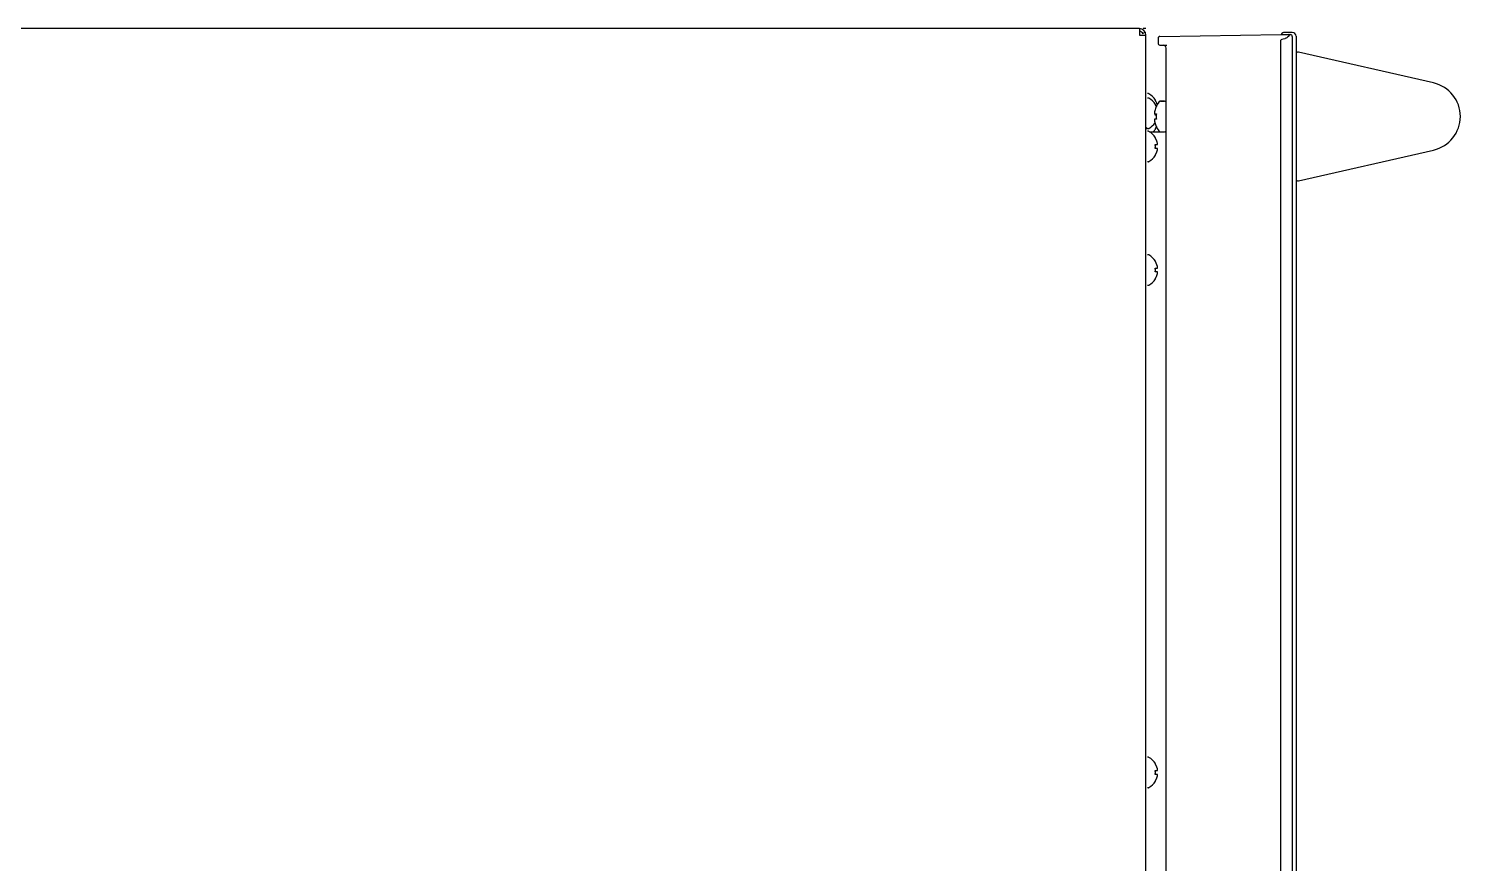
# Model space of a CAD drawing. Header units: millimetres. Extents: x -334 to 5010, y 1650 to 4941.
# Drawn here: x 4635 to 5009.7, y 3197.4 to 3415.9 of the extents above; entities that cross this region are included whole.
import ezdxf

# ---------------------------------------------------------------- set-up
doc = ezdxf.new("R2010")
doc.units = ezdxf.units.MM
doc.header["$LTSCALE"] = 438.9
doc.layers.get('0').update_dxf_attribs({"linetype": 'CONTINUOUS'})
for name, color, linetype in [('ASSI', 7, 'CONTINUOUS'), ('CURVE', 7, 'CONTINUOUS'), ('GEOM', 7, 'CONTINUOUS')]:
    doc.layers.add(name, color=color, linetype=linetype)

msp = doc.modelspace()

# ---------------------------------------------------------------- linework, layer by layer
at = {"linetype": 'Continuous'}
for p, q in [((4931.09, 3413.88), (4962.7, 3414.44)), ((4965.7, 3414.94), (4963.7, 3414.94)), ((4966.7, 3413.94), (4966.7, 3033.94)), ((4930.6, 3413.38), (4930.6, 3412.11)), ((4931.09, 3411.61), (4932.87, 3411.58)), ((4932.7, 3068.41), (4932.7, 3410.85)), ((5002.71, 3401.71), (4967.31, 3409.8)), ((4929.85, 3397.24), (4929.88, 3397.24)), ((4929.85, 3396.07), (4929.88, 3396.07)), ((4929.96, 3395.19), (4929.98, 3395.19)), ((4930.12, 3395.55), (4930.12, 3395.56)), ((4932.3, 3396.99), (4931.19, 3396.99)), ((4929.63, 3393.64), (4930.15, 3393.64)), ((4930.15, 3392.24), (4929.63, 3392.24)), ((4930.11, 3393.27), (4929.85, 3393.27)), ((4927.4, 3388.94), (4927.5, 3388.94)), ((4928.34, 3388.94), (4931.01, 3388.94)), ((4929.88, 3389.64), (4929.85, 3389.64)), ((4929.85, 3387.39), (4929.88, 3387.39)), ((4929.98, 3390.69), (4929.96, 3390.69)), ((4932.49, 3388.94), (4932.7, 3388.94)), ((4929.85, 3385.59), (4930.4, 3385.59)), ((4930.4, 3384.59), (4929.85, 3384.59)), ((4967.31, 3376.08), (5002.71, 3384.16)), ((4929.88, 3382.79), (4929.85, 3382.79)), ((4929.85, 3355.04), (4929.88, 3355.04)), ((4929.85, 3353.24), (4930.4, 3353.24)), ((4930.4, 3352.24), (4929.85, 3352.24)), ((4929.88, 3350.44), (4929.85, 3350.44)), ((4929.85, 3223.54), (4929.88, 3223.54)), ((4929.85, 3221.74), (4930.4, 3221.74)), ((4930.4, 3220.74), (4929.85, 3220.74)), ((4929.88, 3218.94), (4929.85, 3218.94))]:
    msp.add_line(p, q, dxfattribs=at)
for centre, radius, start, end in [((4931.1, 3413.38), 0.5, 91, 180), ((4963.7, 3413.94), 1, 90, 150.1482), ((4965.7, 3413.94), 1, 0, 90), ((4931.1, 3412.11), 0.5, 180, 269), ((4931.95, 3410.85), 0.75, 0, 89.0001), ((5000.7, 3392.94), 9, 282.8697, 77.1303), ((4935.68, 3393.11), 6.07, 161.7115, 173.2138), ((4925.8, 3394.75), 4.75, 28.9687, 31.5341), ((4925.8, 3393.58), 4.75, 28.9687, 31.5341), ((4935.61, 3393.13), 6, 159.9297, 161.6716), ((4925.8, 3394.75), 4.75, 28.0074, 28.9684), ((4935.6, 3393.14), 5.99, 141.9201, 159.9998), ((4925.8, 3393.58), 4.75, 28.0074, 28.9684), ((4925.8, 3394.75), 4.75, 26.6813, 28.0074), ((4925.8, 3393.58), 4.75, 26.6813, 28.0074), ((4925.81, 3394.75), 4.74, 25.5402, 26.6812), ((4925.81, 3393.58), 4.74, 25.5402, 26.6812), ((4925.81, 3394.76), 4.74, 24.5722, 25.5402), ((4925.81, 3393.59), 4.74, 24.5722, 25.5402), ((4925.81, 3394.76), 4.73, 23.3175, 24.5722), ((4925.82, 3394.76), 4.73, 22.5474, 23.3174), ((4925.82, 3394.76), 4.72, 21.0025, 22.5476), ((4925.83, 3394.77), 4.72, 20.5181, 21.0023), ((4925.84, 3394.77), 4.7, 18.4656, 20.5187), ((4925.86, 3394.78), 4.68, 17.3773, 18.465), ((4925.88, 3394.78), 4.67, 16.3949, 17.3772), ((4925.89, 3394.78), 4.66, 15.8878, 16.3947), ((4931.19, 3396.59), 0.4, 90, 141.9201), ((4932.3, 3396.59), 0.4, 0, 90), ((4935.88, 3393.08), 6.27, 173.2072, 174.9596), ((4935.88, 3392.79), 6.27, 185.0405, 186.7927), ((4935.68, 3392.76), 6.07, 186.786, 198.2887), ((4926.09, 3393.77), 3.79, 352.4012, 354.9222), ((4926.1, 3393.77), 3.78, 354.9228, 357.4573), ((4926.11, 3393.77), 3.77, 357.458, 358.0251), ((4936.05, 3392.94), 5.95, 174.9452, 185.0548), ((4936.01, 3392.94), 5.9, 173.2211, 174.9358), ((4936.01, 3392.93), 5.9, 185.0642, 186.7789), ((4925.8, 3392.12), 4.75, 328.4659, 331.0313), ((4925.8, 3384.9), 4.75, 28.9687, 31.5341), ((4935.61, 3392.74), 6, 198.3284, 200.0703), ((4925.8, 3392.12), 4.75, 331.0316, 331.9926), ((4925.8, 3392.12), 4.75, 331.9926, 333.3187), ((4925.81, 3392.12), 4.74, 333.3188, 334.4598), ((4925.81, 3392.12), 4.74, 334.4598, 335.4278), ((4925.81, 3392.11), 4.73, 335.4278, 336.7036), ((4931.19, 3389.29), 0.4, 218.0799, 270), ((4932.3, 3389.29), 0.4, 270, 360), ((4926.09, 3385.08), 3.79, 5.0778, 7.5988), ((4926.09, 3385.09), 3.79, 352.4012, 354.9222), ((4926.1, 3385.09), 3.78, 2.5427, 5.0772), ((4926.1, 3385.09), 3.78, 354.9228, 357.4573), ((4926.11, 3385.09), 3.77, 357.4579, 2.5421), ((4925.8, 3384.9), 4.75, 28.0074, 28.9684), ((4925.8, 3384.9), 4.75, 26.6813, 28.0074), ((4925.81, 3384.9), 4.74, 25.5402, 26.6812), ((4925.81, 3384.91), 4.74, 24.5722, 25.5402), ((4925.81, 3384.91), 4.73, 23.3175, 24.5722), ((4925.82, 3384.91), 4.73, 22.5474, 23.3174), ((4925.82, 3384.91), 4.72, 21.0025, 22.5476), ((4925.82, 3385.26), 4.72, 337.4524, 338.9975), ((4925.83, 3384.92), 4.72, 20.5181, 21.0023), ((4925.83, 3385.26), 4.72, 338.9977, 339.4819), ((4925.84, 3384.92), 4.7, 18.4656, 20.5187), ((4925.84, 3385.25), 4.7, 339.4813, 341.5344), ((4925.86, 3384.93), 4.68, 17.3773, 18.465), ((4925.86, 3385.25), 4.68, 341.535, 342.6227), ((4925.88, 3384.93), 4.67, 16.3949, 17.3772), ((4925.88, 3385.24), 4.67, 342.6228, 343.6051), ((4925.91, 3384.94), 4.64, 14.3176, 16.3964), ((4925.91, 3385.23), 4.64, 343.6036, 345.6824), ((4928.41, 3385.83), 2.01, 5.1401, 7.2744), ((4928.41, 3385.84), 2.01, 352.7259, 354.7415), ((4928.41, 3384.33), 2.01, 5.2585, 7.2741), ((4928.41, 3384.34), 2.01, 352.7256, 354.8598), ((4928.43, 3385.83), 1.98, 4.2856, 5.1372), ((4928.45, 3385.84), 1.97, 3.0233, 4.286), ((4928.46, 3385.84), 1.96, 1.9964, 3.0228), ((4928.46, 3385.84), 1.95, 0.9261, 1.9964), ((4928.46, 3385.84), 1.95, 358.8459, 0.9258), ((4928.46, 3385.84), 1.96, 357.6234, 358.8455), ((4928.45, 3385.84), 1.96, 356.7841, 357.6235), ((4928.44, 3385.84), 1.97, 355.3984, 356.7833), ((4928.43, 3385.84), 1.98, 354.7442, 355.3991), ((4928.43, 3384.33), 1.98, 4.6009, 5.2558), ((4928.44, 3384.33), 1.97, 3.2167, 4.6016), ((4928.45, 3384.34), 1.96, 2.3765, 3.2159), ((4928.46, 3384.34), 1.95, 1.1545, 2.3767), ((4928.46, 3384.34), 1.95, 359.0741, 1.1541), ((4928.46, 3384.34), 1.95, 358.0037, 359.0738), ((4928.46, 3384.34), 1.96, 356.9771, 358.0037), ((4928.45, 3384.34), 1.97, 355.714, 356.9766), ((4928.43, 3384.34), 1.98, 354.8627, 355.7144), ((4925.8, 3385.27), 4.75, 328.4659, 331.0313), ((4925.8, 3385.27), 4.75, 331.0316, 331.9926), ((4925.8, 3385.27), 4.75, 331.9926, 333.3187), ((4925.81, 3385.27), 4.74, 333.3188, 334.4598), ((4925.81, 3385.27), 4.74, 334.4598, 335.4278), ((4925.81, 3385.26), 4.73, 335.4278, 336.6825), ((4925.82, 3385.26), 4.73, 336.6826, 337.4526), ((4925.8, 3352.55), 4.75, 28.9687, 31.5341), ((4925.8, 3352.55), 4.75, 28.0074, 28.9684), ((4925.8, 3352.55), 4.75, 26.6813, 28.0074), ((4925.81, 3352.55), 4.74, 25.5402, 26.6812), ((4925.81, 3352.56), 4.74, 24.5722, 25.5402), ((4925.81, 3352.56), 4.73, 23.3175, 24.5722), ((4925.82, 3352.56), 4.73, 22.5474, 23.3174), ((4925.82, 3352.56), 4.72, 21.0025, 22.5476), ((4925.83, 3352.57), 4.72, 20.5181, 21.0023), ((4925.84, 3352.57), 4.7, 18.4656, 20.5187), ((4925.86, 3352.58), 4.68, 17.3773, 18.465), ((4925.88, 3352.58), 4.67, 16.3949, 17.3772), ((4925.91, 3352.59), 4.64, 14.3176, 16.3964), ((4928.41, 3353.48), 2.01, 5.1401, 7.2744), ((4928.43, 3353.48), 1.98, 4.2856, 5.1372), ((4928.45, 3353.49), 1.97, 3.0233, 4.286), ((4928.46, 3353.49), 1.96, 1.9964, 3.0228), ((4926.09, 3352.73), 3.79, 5.0778, 7.5988), ((4926.09, 3352.74), 3.79, 352.4012, 354.9222), ((4925.8, 3352.92), 4.75, 328.4659, 331.0313), ((4926.1, 3352.74), 3.78, 2.5427, 5.0772), ((4926.1, 3352.74), 3.78, 354.9228, 357.4573), ((4926.11, 3352.74), 3.77, 357.4579, 2.5421), ((4925.8, 3352.92), 4.75, 331.0316, 331.9926), ((4925.8, 3352.92), 4.75, 331.9926, 333.3187), ((4925.81, 3352.92), 4.74, 333.3188, 334.4598), ((4925.81, 3352.92), 4.74, 334.4598, 335.4278), ((4925.81, 3352.91), 4.73, 335.4278, 336.6825), ((4925.82, 3352.91), 4.73, 336.6826, 337.4526), ((4925.82, 3352.91), 4.72, 337.4524, 338.9975), ((4925.83, 3352.91), 4.72, 338.9977, 339.4819), ((4925.84, 3352.9), 4.7, 339.4813, 341.5344), ((4925.86, 3352.9), 4.68, 341.535, 342.6227), ((4925.88, 3352.89), 4.67, 342.6228, 343.6051), ((4925.91, 3352.88), 4.64, 343.6036, 345.6824), ((4928.41, 3353.49), 2.01, 352.7259, 354.7415), ((4928.41, 3351.98), 2.01, 5.2585, 7.2741), ((4928.41, 3351.99), 2.01, 352.7256, 354.8598), ((4928.46, 3353.49), 1.95, 0.9261, 1.9964), ((4928.46, 3353.49), 1.95, 358.8459, 0.9258), ((4928.46, 3353.49), 1.96, 357.6234, 358.8455), ((4928.45, 3353.49), 1.96, 356.7841, 357.6235), ((4928.44, 3353.49), 1.97, 355.3984, 356.7833), ((4928.43, 3353.49), 1.98, 354.7442, 355.3991), ((4928.43, 3351.98), 1.98, 4.6009, 5.2558), ((4928.44, 3351.98), 1.97, 3.2167, 4.6016), ((4928.45, 3351.99), 1.96, 2.3765, 3.2159), ((4928.46, 3351.99), 1.95, 1.1545, 2.3767), ((4928.46, 3351.99), 1.95, 359.0741, 1.1541), ((4928.46, 3351.99), 1.95, 358.0037, 359.0738), ((4928.46, 3351.99), 1.96, 356.9771, 358.0037), ((4928.45, 3351.99), 1.97, 355.714, 356.9766), ((4928.43, 3351.99), 1.98, 354.8627, 355.7144), ((4925.8, 3221.05), 4.75, 28.9687, 31.5341), ((4925.8, 3221.05), 4.75, 28.0074, 28.9684), ((4925.8, 3221.05), 4.75, 26.6813, 28.0074), ((4925.81, 3221.05), 4.74, 25.5402, 26.6812), ((4925.81, 3221.06), 4.74, 24.5722, 25.5402), ((4925.81, 3221.06), 4.73, 23.3175, 24.5722), ((4925.82, 3221.06), 4.73, 22.5474, 23.3174), ((4925.82, 3221.06), 4.72, 21.0025, 22.5476), ((4925.83, 3221.07), 4.72, 20.5181, 21.0023), ((4925.84, 3221.07), 4.7, 18.4656, 20.5187), ((4925.86, 3221.08), 4.68, 17.3773, 18.465), ((4925.88, 3221.08), 4.67, 16.3949, 17.3772), ((4926.09, 3221.23), 3.79, 5.0778, 7.5988), ((4926.09, 3221.24), 3.79, 352.4012, 354.9222), ((4925.8, 3221.42), 4.75, 328.4659, 331.0313), ((4926.1, 3221.24), 3.78, 2.5427, 5.0772), ((4926.1, 3221.24), 3.78, 354.9228, 357.4573), ((4926.11, 3221.24), 3.77, 0.0004, 2.5421), ((4926.11, 3221.24), 3.77, 357.4579, 359.9996), ((4925.8, 3221.42), 4.75, 331.0316, 331.9926), ((4925.8, 3221.42), 4.75, 331.9926, 333.3187), ((4925.81, 3221.42), 4.74, 333.3188, 334.4598), ((4925.81, 3221.42), 4.74, 334.4598, 335.4278), ((4925.81, 3221.41), 4.73, 335.4278, 336.6825), ((4925.82, 3221.41), 4.73, 336.6826, 337.4526), ((4925.82, 3221.41), 4.72, 337.4524, 338.9975), ((4925.83, 3221.41), 4.72, 338.9977, 339.4819), ((4925.84, 3221.4), 4.7, 339.4813, 341.5344), ((4925.86, 3221.4), 4.68, 341.535, 342.6227), ((4925.88, 3221.39), 4.67, 342.6228, 343.6051), ((4925.91, 3221.09), 4.64, 14.3176, 16.3964), ((4925.91, 3221.38), 4.64, 343.6036, 345.6824), ((4928.41, 3221.98), 2.01, 5.1401, 7.2744), ((4928.41, 3221.99), 2.01, 352.7259, 354.7415), ((4928.41, 3220.48), 2.01, 5.2585, 7.2741), ((4928.41, 3220.49), 2.01, 352.7256, 354.8598), ((4928.43, 3221.98), 1.98, 4.2856, 5.1372), ((4928.45, 3221.99), 1.97, 3.0233, 4.286), ((4928.46, 3221.99), 1.96, 1.9964, 3.0228), ((4928.46, 3221.99), 1.95, 0.9261, 1.9964), ((4928.46, 3221.99), 1.95, 358.8459, 0.9258), ((4928.46, 3221.99), 1.96, 357.6234, 358.8455), ((4928.45, 3221.99), 1.96, 356.7841, 357.6235), ((4928.44, 3221.99), 1.97, 355.3984, 356.7833), ((4928.43, 3221.99), 1.98, 354.7442, 355.3991), ((4928.43, 3220.48), 1.98, 4.6009, 5.2558), ((4928.44, 3220.48), 1.97, 3.2167, 4.6016), ((4928.45, 3220.49), 1.96, 2.3765, 3.2159), ((4928.46, 3220.49), 1.95, 1.1545, 2.3767), ((4928.46, 3220.49), 1.95, 359.0741, 1.1541), ((4928.46, 3220.49), 1.95, 358.0037, 359.0738), ((4928.46, 3220.49), 1.96, 356.9771, 358.0037), ((4928.45, 3220.49), 1.97, 355.714, 356.9766), ((4928.43, 3220.49), 1.98, 354.8627, 355.7144)]:
    msp.add_arc(centre, radius, start, end, dxfattribs=at)
for centre, start_param, end_param in [((4967.2, 3409.31), -0.224479, 1.570796), ((4967.2, 3376.56), 1.570796, 3.366071)]:
    msp.add_ellipse(centre, major_axis=(0, 0.5), ratio=0.999359, start_param=start_param, end_param=end_param, dxfattribs=at)
at = {"layer": 'ASSI', "linetype": 'Continuous'}
for p, q in [((4928, 3398.94), (4927.8, 3398.94)), ((4928, 3397.77), (4927.8, 3397.77)), ((4931.19, 3396.99), (4932.3, 3396.99)), ((4928, 3389.77), (4927.8, 3389.77)), ((4928, 3389.09), (4927.8, 3389.09)), ((4931.19, 3388.89), (4932.3, 3388.89)), ((4928, 3381.09), (4927.8, 3381.09)), ((4928, 3356.74), (4927.8, 3356.74)), ((4928, 3348.74), (4927.8, 3348.74)), ((4928, 3225.24), (4927.8, 3225.24)), ((4928, 3217.24), (4927.8, 3217.24))]:
    msp.add_line(p, q, dxfattribs=at)
for centre, radius, start, end in [((4928, 3398.54), 0.4, 59.6988, 90), ((4925.78, 3394.74), 4.8, 31.4579, 59.6988), ((5000.7, 3392.94), 9, 282.8601, 77.1399), ((4928, 3397.37), 0.4, 59.6988, 90), ((4925.78, 3393.57), 4.8, 31.4579, 59.6988), ((4935.6, 3393.14), 5.99, 141.9201, 159.9998), ((4925.78, 3393.96), 4.8, 300.3012, 326.5783), ((4927.8, 3390.17), 0.4, 202.5, 270), ((4928, 3390.17), 0.4, 270, 300.3012), ((4928, 3388.69), 0.4, 59.6988, 90), ((4925.78, 3384.89), 4.8, 31.4579, 59.6988), ((4925.78, 3392.13), 4.8, 317.9694, 328.5421), ((4935.6, 3392.74), 5.99, 200.0002, 218.0799), ((4928, 3381.49), 0.4, 270, 300.3012), ((4925.78, 3385.28), 4.8, 300.3012, 328.5421), ((4928, 3356.34), 0.4, 59.6988, 90), ((4925.78, 3352.54), 4.8, 31.4579, 59.6988), ((4925.78, 3352.93), 4.8, 300.3012, 328.5421), ((4928, 3349.14), 0.4, 270, 300.3012), ((4928, 3224.84), 0.4, 59.6988, 90), ((4925.78, 3221.04), 4.8, 31.4579, 59.6988), ((4925.78, 3221.43), 4.8, 300.3012, 328.5421), ((4928, 3217.64), 0.4, 270, 300.3012)]:
    msp.add_arc(centre, radius, start, end, dxfattribs=at)
at = {"layer": 'CURVE', "linetype": 'Continuous'}
msp.add_line((4927.4, 3415.94), (4926.7, 3415.94), dxfattribs=at)
at = {"layer": 'GEOM', "linetype": 'Continuous'}
for p, q in [((4925.7, 3415.94), (4308.7, 3415.94)), ((4925.7, 3415.94), (4925.7, 3414.24)), ((4925.7, 3414.24), (4927.4, 3414.24)), ((4927.22, 3415), (4926.6, 3414.69)), ((4927.4, 2972.64), (4927.4, 3414.24)), ((4962.7, 3414.44), (4965.21, 3414.39)), ((4965.7, 3413.89), (4965.7, 3034.96)), ((4932.7, 3068.41), (4932.7, 3410.85)), ((4962.7, 3034.94), (4962.7, 3412.94))]:
    msp.add_line(p, q, dxfattribs=at)
for centre, radius, start, end in [((4925.7, 3414.24), 1.7, 0, 90), ((4925.7, 3414.24), 1, 17.9055, 90), ((4965.2, 3413.89), 0.5, 0, 89)]:
    msp.add_arc(centre, radius, start, end, dxfattribs=at)
msp.add_ellipse((5005.68, 3413.69), major_axis=(42.97, 0.75), ratio=0.034899, start_param=2.921077, end_param=3.140983, dxfattribs=at)
for points, knots in [([(4964.71, 3413.91), (4964.56, 3413.79), (4964.34, 3413.61), (4964.02, 3413.39), (4963.84, 3413.3), (4963.74, 3413.28)], [0, 0, 0, 0, 0.489054, 0.743402, 1, 1, 1, 1]), ([(4964.71, 3413.91), (4964.77, 3413.95), (4964.87, 3414.05), (4964.97, 3414.18), (4965.01, 3414.37), (4964.87, 3414.4), (4964.81, 3414.4)], [0, 0, 0, 0, 0.313932, 0.570342, 0.751558, 1, 1, 1, 1])]:
    msp.add_open_spline(points, degree=3, knots=knots, dxfattribs=at)

doc.saveas('drawing.dxf')
